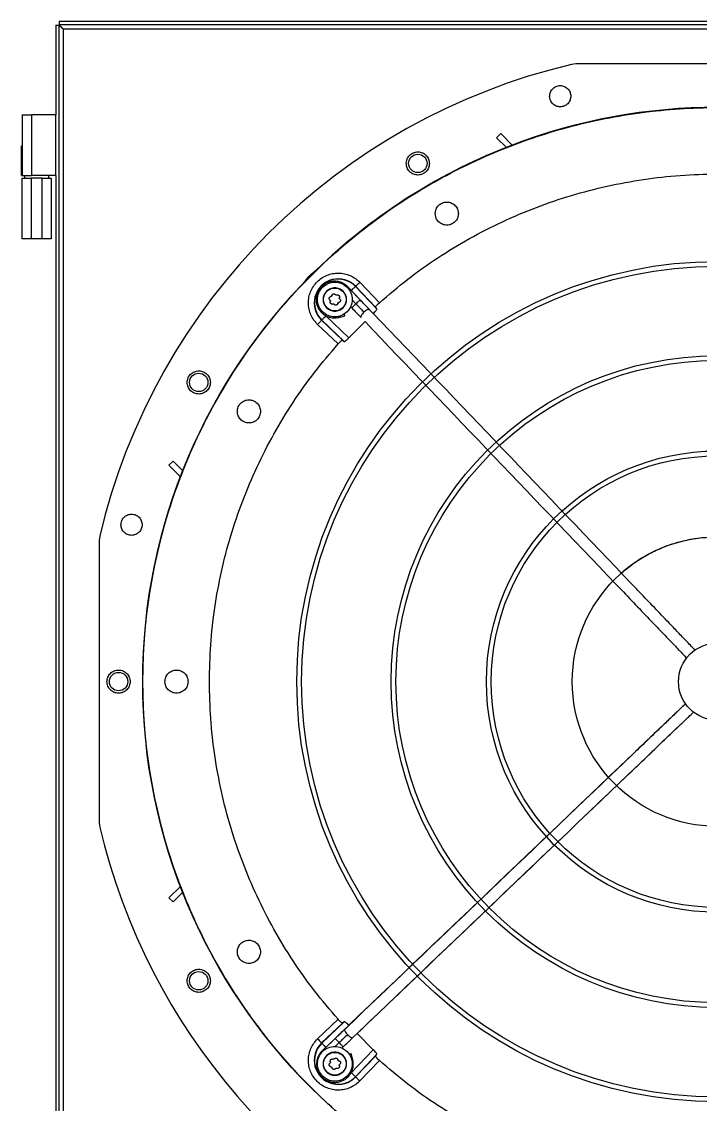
# Model space of a CAD drawing. Header units: inches. Extents: x 908 to 1218, y 494 to 690.
# Drawn here: x 1045.92 to 1059.76, y 553.98 to 576.06 of the extents above; entities that cross this region are included whole.
import ezdxf

# ---------------------------------------------------------------- set-up
doc = ezdxf.new("R2010")
doc.units = ezdxf.units.IN
doc.header["$MEASUREMENT"] = 0

msp = doc.modelspace()

# ---------------------------------------------------------------- linework, layer by layer
at = {"linetype": 'Continuous', "lineweight": 25}
for p, q in [((1046.6152, 575.9931), (1046.6152, 574.1622)), ((1046.6152, 575.9931), (1046.6782, 575.9931)), ((1046.6782, 575.9931), (1046.6782, 548.5912)), ((1046.6853, 576.0632), (1046.6853, 576.0002)), ((1073.6911, 576.0632), (1046.6853, 576.0632)), ((1073.6911, 576.0002), (1046.6853, 576.0002)), ((1046.7612, 575.9172), (1046.7612, 548.6672)), ((1046.7612, 575.9172), (1073.6152, 575.9172)), ((1057.2209, 575.1995), (1057.1305, 575.189)), ((1062.976, 575.1995), (1057.2209, 575.1995)), ((1045.9277, 574.1622), (1045.9277, 573.5276)), ((1045.9277, 574.1622), (1046.1152, 574.1622)), ((1046.1152, 574.1622), (1046.1152, 572.9222)), ((1046.6152, 574.1622), (1046.1152, 574.1622)), ((1046.6152, 572.9222), (1046.6152, 574.1622)), ((1055.6852, 573.7792), (1055.6033, 573.694)), ((1055.921, 573.5433), (1055.6852, 573.7792)), ((1055.6033, 573.694), (1055.8007, 573.4966)), ((1045.9177, 572.9222), (1045.9177, 573.5276)), ((1045.9177, 573.5276), (1045.9277, 573.5276)), ((1045.9277, 573.5276), (1045.9277, 572.9222)), ((1045.9177, 572.9222), (1045.9277, 572.9222)), ((1045.9277, 572.9222), (1046.1152, 572.9222)), ((1045.9742, 572.9222), (1045.9742, 572.8722)), ((1046.6152, 572.9222), (1046.1152, 572.9222)), ((1046.4742, 572.8722), (1046.4742, 572.9222)), ((1046.6152, 572.9222), (1046.6152, 553.1622)), ((1045.9272, 571.6322), (1045.9272, 572.8722)), ((1045.9272, 572.8722), (1046.1147, 572.8722)), ((1046.1147, 572.8722), (1046.1147, 571.6322)), ((1046.3337, 572.8722), (1046.1147, 572.8722)), ((1046.3337, 571.6322), (1046.3337, 572.8722)), ((1046.3337, 572.8722), (1046.5212, 572.8722)), ((1046.5212, 572.8722), (1046.5212, 571.6322)), ((1046.1147, 571.6322), (1045.9272, 571.6322)), ((1046.3337, 571.6322), (1046.1147, 571.6322)), ((1046.5212, 571.6322), (1046.3337, 571.6322)), ((1052.8128, 570.7466), (1053.2112, 570.3298)), ((1052.8194, 570.3891), (1052.5663, 570.6539)), ((1053.0861, 570.1108), (1052.638, 570.5795)), ((1052.7234, 570.6611), (1052.7274, 570.665)), ((1053.1616, 570.2027), (1052.7234, 570.6611)), ((1052.7274, 570.665), (1053.1347, 570.2389)), ((1052.6247, 570.2509), (1052.6486, 570.2259)), ((1052.6578, 570.3872), (1052.734, 570.3075)), ((1052.12, 570.0614), (1052.5886, 569.6134)), ((1052.3853, 570.0304), (1052.5074, 570.0602)), ((1053.1616, 570.2027), (1053.1347, 570.2389)), ((1052.3697, 569.4883), (1051.9529, 569.8867)), ((1052.0345, 569.972), (1052.0384, 569.9761)), ((1052.4606, 569.5648), (1052.0345, 569.972)), ((1052.4967, 569.5379), (1052.0384, 569.9761)), ((1052.5886, 569.6134), (1052.9186, 569.9434)), ((1052.4606, 569.5648), (1052.4967, 569.5379)), ((1048.9203, 567.0143), (1049.0055, 567.0962)), ((1049.1562, 566.7785), (1048.9203, 567.0143)), ((1049.0055, 567.0962), (1049.2028, 566.8988)), ((1047.5, 565.4786), (1047.4999, 562.601)), ((1047.5105, 565.569), (1047.5, 565.4786)), ((1047.4999, 562.601), (1047.5, 559.7234)), ((1047.5, 559.7234), (1047.5105, 559.6331)), ((1049.1562, 558.4236), (1048.9203, 558.1877)), ((1048.9203, 558.1877), (1049.0055, 558.1059)), ((1049.0055, 558.1059), (1049.2028, 558.3032)), ((1051.9529, 555.3154), (1052.3697, 555.7138)), ((1052.4967, 555.6642), (1052.0384, 555.226)), ((1052.4967, 555.6642), (1052.4606, 555.6373)), ((1052.0345, 555.23), (1052.4606, 555.6373)), ((1052.5886, 555.5887), (1052.12, 555.1406)), ((1052.0384, 555.226), (1052.0345, 555.23)), ((1052.3104, 555.322), (1052.0455, 555.0689)), ((1052.392, 555.2366), (1052.3122, 555.1604)), ((1053.0861, 555.0912), (1052.7561, 555.4212)), ((1052.4485, 555.1273), (1052.4736, 555.1512)), ((1052.638, 554.6225), (1053.0861, 555.0912)), ((1052.6691, 554.8878), (1052.6393, 555.01)), ((1053.1616, 554.9993), (1052.7234, 554.5409)), ((1053.1347, 554.9632), (1052.7274, 554.5371)), ((1053.2112, 554.8723), (1052.8128, 554.4555)), ((1053.1347, 554.9632), (1053.1616, 554.9993)), ((1052.7274, 554.5371), (1052.7234, 554.5409))]:
    msp.add_line(p, q, dxfattribs=at)
at = {"linetype": 'Continuous', "lineweight": 25, "flags": 128}
for points in [[(1052.8128, 570.7466), (1052.7963, 570.7308), (1052.7805, 570.7157), (1052.7658, 570.7017), (1052.753, 570.6894), (1052.7423, 570.6792), (1052.7344, 570.6716), (1052.7293, 570.6668), (1052.7274, 570.665)], [(1052.638, 570.5795), (1052.6545, 570.5953), (1052.6704, 570.6104), (1052.685, 570.6244), (1052.6979, 570.6367), (1052.7085, 570.6469), (1052.7165, 570.6545), (1052.7215, 570.6593), (1052.7234, 570.6611)], [(1052.0384, 569.9761), (1052.0402, 569.978), (1052.045, 569.983), (1052.0526, 569.991), (1052.0628, 570.0016), (1052.0751, 570.0145), (1052.0891, 570.0291), (1052.1042, 570.045), (1052.12, 570.0614)], [(1052.0345, 569.972), (1052.0327, 569.9702), (1052.0279, 569.9651), (1052.0203, 569.9571), (1052.0101, 569.9465), (1051.9978, 569.9336), (1051.9838, 569.919), (1051.9687, 569.9032), (1051.9529, 569.8867)], [(1051.9529, 555.3154), (1051.9687, 555.2989), (1051.9838, 555.2831), (1051.9978, 555.2684), (1052.0101, 555.2555), (1052.0203, 555.2449), (1052.0279, 555.2369), (1052.0327, 555.2319), (1052.0345, 555.23)], [(1052.12, 555.1406), (1052.1042, 555.1571), (1052.0891, 555.173), (1052.0751, 555.1876), (1052.0628, 555.2005), (1052.0526, 555.2111), (1052.045, 555.2191), (1052.0402, 555.2241), (1052.0384, 555.226)], [(1052.7234, 554.5409), (1052.7215, 554.5427), (1052.7165, 554.5476), (1052.7085, 554.5552), (1052.6979, 554.5653), (1052.685, 554.5776), (1052.6704, 554.5916), (1052.6545, 554.6068), (1052.638, 554.6225)], [(1052.7274, 554.5371), (1052.7293, 554.5353), (1052.7344, 554.5305), (1052.7423, 554.5229), (1052.753, 554.5127), (1052.7658, 554.5004), (1052.7805, 554.4864), (1052.7963, 554.4712), (1052.8128, 554.4555)]]:
    msp.add_lwpolyline(points, dxfattribs=at)
at = {"linetype": 'Continuous', "lineweight": 25}
for centre, radius in [((1060.0984, 562.601), 11.7126), ((1053.9961, 573.1706), 0.1875), ((1060.0984, 562.601), 8.5704), ((1060.0984, 562.601), 8.472), ((1060.0984, 562.601), 6.6478), ((1060.0984, 562.601), 6.5493), ((1049.5288, 568.7034), 0.1875), ((1060.0984, 562.601), 4.7037), ((1060.0984, 562.601), 4.6053), ((1060.0984, 562.601), 0.7874), ((1047.8937, 562.601), 0.1875), ((1049.5288, 556.4987), 0.1875)]:
    msp.add_circle(centre, radius, dxfattribs=at)
msp.add_circle((1060.0984, 562.601), 2.9528)
for centre, radius, start, end in [((1060.0984, 562.601), 12.9331, 103.26667, 166.73333), ((1060.0984, 562.601), 11.7147, 69.09994, 110.90006), ((1060.0984, 562.601), 11.7147, 111.53134, 134.20264), ((1060.0984, 562.601), 11.7147, 135.79736, 158.46866), ((1052.3732, 570.3263), 0.4901, 43.70945, 226.29055), ((1052.3732, 570.3263), 0.4845, 43.70945, 226.29055), ((1060.0984, 562.601), 11.7147, 159.09994, 200.90006), ((1060.0984, 562.601), 12.9331, 193.26667, 248.51312), ((1060.0984, 562.601), 11.7147, 201.53134, 215.54744), ((1052.3732, 554.8758), 0.4901, 133.70945, 316.29055), ((1052.3732, 554.8758), 0.4845, 133.70945, 316.29055)]:
    msp.add_arc(centre, radius, start, end, dxfattribs=at)
for points, knots in [([(1046.6782, 575.9931), (1046.6789, 575.9925), (1046.6803, 575.9912), (1046.6908, 575.9838), (1046.7079, 575.9693), (1046.7315, 575.9459), (1046.7511, 575.927), (1046.7612, 575.9172)], [0, 0, 0, 0, 0.1567995, 0.3135461, 0.473121, 0.7271244, 1, 1, 1, 1]), ([(1046.7612, 575.9172), (1046.7496, 575.9293), (1046.7306, 575.9493), (1046.7091, 575.9703), (1046.6986, 575.9833), (1046.6926, 575.9919), (1046.6879, 575.9987), (1046.6862, 575.9997), (1046.6853, 576.0002)], [0, 0, 0, 0, 0.3258909, 0.5325934, 0.6334628, 0.7438532, 0.8655836, 1, 1, 1, 1]), ([(1056.6823, 574.542), (1056.6856, 574.5704), (1056.6921, 574.6272), (1056.7424, 574.6994), (1056.8142, 574.7475), (1056.8995, 574.7642), (1056.9848, 574.747), (1057.0563, 574.6984), (1057.1058, 574.6263), (1057.1122, 574.57), (1057.1154, 574.542)], [0, 0, 0, 0, 0.1252412, 0.2504823, 0.3757092, 0.5009322, 0.6261603, 0.7514072, 0.8764868, 1, 1, 1, 1]), ([(1057.1154, 574.542), (1057.1121, 574.5135), (1057.1056, 574.4569), (1057.0556, 574.385), (1056.9843, 574.3369), (1056.8997, 574.3199), (1056.8148, 574.3363), (1056.743, 574.3841), (1056.6923, 574.4562), (1056.6857, 574.5134), (1056.6823, 574.542)], [0, 0, 0, 0, 0.1255135, 0.2499867, 0.3743935, 0.4988922, 0.6232597, 0.7479394, 0.8738314, 1, 1, 1, 1]), ([(1048.3889, 562.601), (1048.3937, 562.8565), (1048.4034, 563.3674), (1048.4814, 564.1305), (1048.6055, 564.8871), (1048.7799, 565.6338), (1049.0024, 566.3676), (1049.2725, 567.0853), (1049.589, 567.7837), (1049.9505, 568.46), (1050.3554, 569.1111), (1050.802, 569.7344), (1051.2885, 570.3272), (1051.8126, 570.8868), (1052.3723, 571.411), (1052.965, 571.8975), (1053.5883, 572.3441), (1054.2395, 572.749), (1054.9158, 573.1105), (1055.6142, 573.4269), (1056.3319, 573.6971), (1057.0656, 573.9196), (1057.8124, 574.0938), (1058.569, 574.2187), (1059.3321, 574.2938), (1060.0984, 574.3189), (1060.8648, 574.2938), (1061.6279, 574.2187), (1062.3845, 574.0938), (1063.1313, 573.9196), (1063.865, 573.6971), (1064.5827, 573.4269), (1065.2811, 573.1105), (1065.9574, 572.749), (1066.6086, 572.3441), (1067.2318, 571.8975), (1067.8246, 571.411), (1068.3842, 570.8868), (1068.9084, 570.3272), (1069.3949, 569.7344), (1069.8415, 569.1111), (1070.2464, 568.46), (1070.6079, 567.7837), (1070.9244, 567.0853), (1071.1945, 566.3676), (1071.417, 565.6338), (1071.5913, 564.8871), (1071.7155, 564.1305), (1071.7935, 563.3674), (1071.8031, 562.8565), (1071.808, 562.601)], [0, 0, 0, 0, 0.0208333, 0.0416667, 0.0625, 0.0833333, 0.1041667, 0.125, 0.1458333, 0.1666667, 0.1875, 0.2083334, 0.2291667, 0.25, 0.2708334, 0.2916666, 0.3125, 0.3333333, 0.3541667, 0.375, 0.3958333, 0.4166666, 0.4375001, 0.4583333, 0.4791667, 0.5, 0.5208333, 0.5416667, 0.5625, 0.5833334, 0.6041667, 0.625, 0.6458334, 0.6666667, 0.6875, 0.7083334, 0.7291667, 0.75, 0.7708333, 0.7916667, 0.8125, 0.8333333, 0.8541667, 0.875, 0.8958333, 0.9166667, 0.9375, 0.9583333, 0.9791667, 1, 1, 1, 1]), ([(1053.7599, 573.1706), (1053.7634, 573.2017), (1053.7706, 573.2637), (1053.8256, 573.3426), (1053.9042, 573.395), (1053.9976, 573.413), (1054.0907, 573.3939), (1054.1684, 573.3406), (1054.222, 573.2621), (1054.2289, 573.201), (1054.2323, 573.1706)], [0, 0, 0, 0, 0.12549, 0.2509626, 0.3764296, 0.5019059, 0.6273907, 0.7528825, 0.8772355, 1, 1, 1, 1]), ([(1054.2323, 573.1706), (1054.2288, 573.1398), (1054.2217, 573.0783), (1054.1676, 572.9999), (1054.0901, 572.9473), (1053.9978, 572.9283), (1053.905, 572.946), (1053.8263, 572.998), (1053.7707, 573.077), (1053.7635, 573.1394), (1053.7599, 573.1706)], [0, 0, 0, 0, 0.1245781, 0.2488759, 0.3733742, 0.4977534, 0.6221004, 0.7475169, 0.8737596, 1, 1, 1, 1]), ([(1053.2112, 570.3298), (1053.4022, 570.493), (1053.7843, 570.8193), (1054.4006, 571.2543), (1055.0445, 571.6464), (1055.7158, 571.9898), (1056.4102, 572.2837), (1057.1241, 572.5263), (1057.8538, 572.7163), (1058.5954, 572.8528), (1059.3449, 572.9349), (1060.0984, 572.9624), (1060.852, 572.9349), (1061.6015, 572.8528), (1062.3431, 572.7163), (1063.0728, 572.5263), (1063.7867, 572.2837), (1064.4811, 571.9898), (1065.1524, 571.6464), (1065.7963, 571.2543), (1066.4126, 570.8193), (1066.7947, 570.493), (1066.9857, 570.3298)], [0, 0, 0, 0, 0.04999991, 0.09999992, 0.14999988, 0.19999993, 0.25, 0.30000004, 0.35000001, 0.40000012, 0.45000007, 0.49999985, 0.54999995, 0.5999999, 0.65000001, 0.69999997, 0.75000002, 0.80000009, 0.85, 0.89999996, 0.94999997, 1, 1, 1, 1]), ([(1054.3504, 572.1478), (1054.354, 572.1787), (1054.3611, 572.2405), (1054.4157, 572.3192), (1054.4938, 572.3717), (1054.5866, 572.3901), (1054.6795, 572.3717), (1054.7576, 572.3192), (1054.8122, 572.2405), (1054.8193, 572.1787), (1054.8229, 572.1478)], [0, 0, 0, 0, 0.1249991, 0.2499977, 0.3749989, 0.4999982, 0.6249976, 0.7499987, 0.8750009, 1, 1, 1, 1]), ([(1054.8229, 572.1478), (1054.8193, 572.1169), (1054.8122, 572.055), (1054.7576, 571.9764), (1054.6795, 571.9238), (1054.5866, 571.9054), (1054.4938, 571.9238), (1054.4157, 571.9764), (1054.3611, 572.055), (1054.354, 572.1169), (1054.3504, 572.1478)], [0, 0, 0, 0, 0.1249998, 0.2500013, 0.3750024, 0.5000018, 0.6250011, 0.7500022, 0.8750002, 1, 1, 1, 1]), ([(1051.7004, 570.7685), (1051.733, 570.8128), (1051.798, 570.9014), (1051.8867, 570.9665), (1051.931, 570.9991)], [0, 0, 0, 0, 0.5000028, 1, 1, 1, 1]), ([(1051.9529, 569.8867), (1051.926, 569.9155), (1051.8712, 569.9742), (1051.8122, 570.0815), (1051.7741, 570.199), (1051.761, 570.3213), (1051.772, 570.4413), (1051.8059, 570.5563), (1051.8622, 570.6637), (1051.9401, 570.7593), (1052.0358, 570.8373), (1052.1432, 570.8936), (1052.2582, 570.9275), (1052.3782, 570.9385), (1052.5005, 570.9254), (1052.618, 570.8873), (1052.7253, 570.8283), (1052.784, 570.7735), (1052.8128, 570.7466)], [0, 0, 0, 0, 0.0609947, 0.1240598, 0.1879932, 0.2514896, 0.3132964, 0.3737125, 0.4362122, 0.4999988, 0.5637862, 0.626287, 0.6867033, 0.7485096, 0.8120063, 0.8759386, 0.9390043, 1, 1, 1, 1]), ([(1052.5678, 570.6523), (1052.5472, 570.6713), (1052.5084, 570.7071), (1052.4415, 570.7413), (1052.3789, 570.7607), (1052.3103, 570.77), (1052.2372, 570.7661), (1052.1599, 570.7446), (1052.0904, 570.7087), (1052.029, 570.6585), (1051.9794, 570.5961), (1051.9439, 570.5246), (1051.9244, 570.4472), (1051.9215, 570.3681), (1051.9349, 570.2922), (1051.9576, 570.2344), (1051.9814, 570.1928), (1052.0039, 570.161), (1052.0345, 570.1263), (1052.0772, 570.0896), (1052.1342, 570.0549), (1052.2063, 570.0283), (1052.2933, 570.0152), (1052.354, 570.0253), (1052.386, 570.0306)], [0, 0, 0, 0, 0.0533831, 0.1009344, 0.1426439, 0.1785059, 0.2332135, 0.2817711, 0.3315184, 0.3821159, 0.4327466, 0.4833787, 0.5340106, 0.5846419, 0.6342275, 0.6807576, 0.7028805, 0.7260425, 0.7554166, 0.7913145, 0.8337298, 0.8826566, 0.938083, 1, 1, 1, 1]), ([(1052.053, 570.6465), (1052.0896, 570.6755), (1052.1627, 570.7335), (1052.304, 570.759), (1052.4426, 570.7319), (1052.5606, 570.653), (1052.6396, 570.5349), (1052.6667, 570.3964), (1052.6412, 570.255), (1052.5831, 570.1819), (1052.5541, 570.1454)], [0, 0, 0, 0, 0.1249999, 0.2500017, 0.3749993, 0.5000028, 0.6250011, 0.7500014, 0.8750017, 1, 1, 1, 1]), ([(1052.5541, 570.1454), (1052.5176, 570.1163), (1052.4444, 570.0583), (1052.3031, 570.0328), (1052.1646, 570.0599), (1052.0465, 570.1388), (1051.9676, 570.2569), (1051.9405, 570.3954), (1051.9659, 570.5368), (1052.024, 570.6099), (1052.053, 570.6465)], [0, 0, 0, 0, 0.1250027, 0.2499997, 0.375001, 0.5000001, 0.6250003, 0.7500001, 0.8749998, 1, 1, 1, 1]), ([(1052.4706, 570.5629), (1052.4462, 570.5823), (1052.3975, 570.621), (1052.3033, 570.638), (1052.2109, 570.6199), (1052.1322, 570.5673), (1052.0796, 570.4886), (1052.0615, 570.3962), (1052.0785, 570.302), (1052.1172, 570.2532), (1052.1365, 570.2289)], [0, 0, 0, 0, 0.1250006, 0.2499996, 0.3749985, 0.4999991, 0.6250002, 0.7499996, 0.8749982, 1, 1, 1, 1]), ([(1052.139, 570.2313), (1052.1199, 570.2553), (1052.0818, 570.3034), (1052.065, 570.3962), (1052.0828, 570.4872), (1052.1347, 570.5648), (1052.2122, 570.6166), (1052.3033, 570.6344), (1052.3961, 570.6177), (1052.4441, 570.5796), (1052.4682, 570.5605)], [0, 0, 0, 0, 0.1250013, 0.2500004, 0.3749996, 0.5000009, 0.6250024, 0.7500004, 0.8749985, 1, 1, 1, 1]), ([(1052.1365, 570.2289), (1052.1609, 570.2095), (1052.2097, 570.1708), (1052.3039, 570.1539), (1052.3962, 570.1719), (1052.475, 570.2245), (1052.5276, 570.3032), (1052.5456, 570.3956), (1052.5287, 570.4898), (1052.49, 570.5386), (1052.4706, 570.5629)], [0, 0, 0, 0, 0.1250015, 0.2500013, 0.3750011, 0.5000027, 0.6250018, 0.7500013, 0.8750016, 1, 1, 1, 1]), ([(1052.4682, 570.5605), (1052.4872, 570.5365), (1052.5254, 570.4885), (1052.5421, 570.3956), (1052.5243, 570.3046), (1052.4725, 570.227), (1052.3949, 570.1752), (1052.3039, 570.1574), (1052.211, 570.1741), (1052.163, 570.2122), (1052.139, 570.2313)], [0, 0, 0, 0, 0.1249984, 0.2499994, 0.3750005, 0.4999989, 0.6250006, 0.7499994, 0.8749982, 1, 1, 1, 1]), ([(1052.2435, 570.4763), (1052.2429, 570.4738), (1052.2417, 570.4688), (1052.237, 570.4625), (1052.2307, 570.4577), (1052.2257, 570.4566), (1052.2231, 570.456)], [0, 0, 0, 0, 0.2560281, 0.4999487, 0.7438871, 1, 1, 1, 1]), ([(1052.2435, 570.4763), (1052.2444, 570.4805), (1052.2462, 570.4883), (1052.253, 570.4983), (1052.262, 570.5059), (1052.2729, 570.5105), (1052.2846, 570.5119), (1052.2961, 570.5099), (1052.3071, 570.5046), (1052.3125, 570.4987), (1052.3154, 570.4956)], [0, 0, 0, 0, 0.1362469, 0.2546153, 0.3795906, 0.5000319, 0.6204035, 0.7454565, 0.863771, 1, 1, 1, 1]), ([(1052.3432, 570.4882), (1052.3407, 570.4874), (1052.3358, 570.4859), (1052.3279, 570.4868), (1052.3207, 570.4899), (1052.3172, 570.4937), (1052.3154, 570.4956)], [0, 0, 0, 0, 0.2559954, 0.4999227, 0.7439205, 1, 1, 1, 1]), ([(1052.3432, 570.4882), (1052.3473, 570.4894), (1052.3549, 570.4918), (1052.367, 570.4908), (1052.3781, 570.487), (1052.3841, 570.4819), (1052.3871, 570.4794)], [0, 0, 0, 0, 0.2724809, 0.5090867, 0.7591268, 1, 1, 1, 1]), ([(1052.3871, 570.4794), (1052.3896, 570.4765), (1052.3947, 570.4704), (1052.3986, 570.4592), (1052.3995, 570.4471), (1052.3971, 570.4394), (1052.3958, 570.4355)], [0, 0, 0, 0, 0.2407916, 0.4908722, 0.7367046, 1, 1, 1, 1]), ([(1052.5678, 570.6523), (1052.5673, 570.6518), (1052.5666, 570.6512), (1052.5586, 570.6435), (1052.5571, 570.6421)], [0, 0, 0, 0, 0.81299953, 1, 1, 1, 1]), ([(1052.2039, 570.3841), (1052.2007, 570.387), (1052.1949, 570.3924), (1052.1896, 570.4034), (1052.1875, 570.4149), (1052.1889, 570.4266), (1052.1936, 570.4375), (1052.2011, 570.4464), (1052.2112, 570.4533), (1052.219, 570.4551), (1052.2231, 570.456)], [0, 0, 0, 0, 0.13623757, 0.25456346, 0.37957184, 0.49997541, 0.62037304, 0.74539729, 0.86373723, 1, 1, 1, 1]), ([(1052.2039, 570.3841), (1052.2058, 570.3823), (1052.2095, 570.3788), (1052.2127, 570.3715), (1052.2136, 570.3637), (1052.2121, 570.3588), (1052.2113, 570.3563)], [0, 0, 0, 0, 0.2560094, 0.5000574, 0.745935, 1, 1, 1, 1]), ([(1052.2201, 570.3124), (1052.2176, 570.3153), (1052.2125, 570.3214), (1052.2086, 570.3325), (1052.2077, 570.3446), (1052.21, 570.3522), (1052.2113, 570.3563)], [0, 0, 0, 0, 0.2407678, 0.4908057, 0.7274845, 1, 1, 1, 1]), ([(1052.264, 570.3037), (1052.2599, 570.3024), (1052.2523, 570.3), (1052.2402, 570.301), (1052.229, 570.3048), (1052.223, 570.3099), (1052.2201, 570.3124)], [0, 0, 0, 0, 0.2724774, 0.5091791, 0.7592108, 1, 1, 1, 1]), ([(1052.264, 570.3037), (1052.2665, 570.3044), (1052.2714, 570.3059), (1052.2792, 570.305), (1052.2865, 570.3019), (1052.2899, 570.2981), (1052.2917, 570.2962)], [0, 0, 0, 0, 0.2558611, 0.4997984, 0.7438138, 1, 1, 1, 1]), ([(1052.3637, 570.3155), (1052.3627, 570.3113), (1052.361, 570.3035), (1052.3541, 570.2935), (1052.3452, 570.286), (1052.3343, 570.2813), (1052.3225, 570.2799), (1052.311, 570.2819), (1052.3, 570.2872), (1052.2946, 570.2931), (1052.2917, 570.2962)], [0, 0, 0, 0, 0.1362633, 0.2546071, 0.3796223, 0.5000185, 0.6204411, 0.7454475, 0.8637643, 1, 1, 1, 1]), ([(1052.3637, 570.3155), (1052.3643, 570.318), (1052.3654, 570.323), (1052.3701, 570.3294), (1052.3764, 570.3341), (1052.3814, 570.3352), (1052.384, 570.3358)], [0, 0, 0, 0, 0.256007, 0.5000525, 0.7440013, 1, 1, 1, 1]), ([(1052.4033, 570.4077), (1052.4063, 570.4049), (1052.4122, 570.3995), (1052.4175, 570.3885), (1052.4196, 570.377), (1052.4182, 570.3652), (1052.4136, 570.3545), (1052.4062, 570.3455), (1052.3962, 570.3386), (1052.3882, 570.3368), (1052.384, 570.3358)], [0, 0, 0, 0, 0.1334912, 0.2559833, 0.3784611, 0.4992475, 0.6215184, 0.7395061, 0.8618418, 1, 1, 1, 1]), ([(1052.4033, 570.4077), (1052.4013, 570.4095), (1052.3976, 570.413), (1052.3945, 570.4203), (1052.3936, 570.4281), (1052.3951, 570.433), (1052.3958, 570.4355)], [0, 0, 0, 0, 0.25608419, 0.50011989, 0.74400881, 1, 1, 1, 1]), ([(1052.734, 570.3075), (1052.7231, 570.2971), (1052.7014, 570.2763), (1052.6731, 570.2494), (1052.6527, 570.2298), (1052.6499, 570.2272), (1052.6486, 570.2259)], [0, 0, 0, 0, 0.242959, 0.4858995, 0.7429503, 1, 1, 1, 1]), ([(1052.8194, 570.3891), (1052.818, 570.3878), (1052.8153, 570.3852), (1052.7948, 570.3656), (1052.7666, 570.3387), (1052.7448, 570.3179), (1052.734, 570.3075)], [0, 0, 0, 0, 0.2570497, 0.5141005, 0.757041, 1, 1, 1, 1]), ([(1052.734, 570.3075), (1052.765, 570.2751), (1052.8203, 570.2172), (1052.8736, 570.1614), (1052.897, 570.1369)], [0, 0, 0, 0, 0.5599007, 1, 1, 1, 1]), ([(1053.0069, 570.1929), (1052.9762, 570.225), (1052.9148, 570.2893), (1052.8512, 570.3558), (1052.8194, 570.3891)], [0, 0, 0, 0, 0.5000064, 1, 1, 1, 1]), ([(1053.1347, 570.2389), (1053.1347, 570.2418), (1053.1347, 570.2477), (1053.1514, 570.2702), (1053.1778, 570.2989), (1053.2002, 570.3196), (1053.2112, 570.3298)], [0, 0, 0, 0, 0.2528, 0.5035963, 0.7557688, 1, 1, 1, 1]), ([(1052.386, 570.0306), (1052.3857, 570.0319), (1052.3851, 570.0342), (1052.3812, 570.0501), (1052.3796, 570.0567)], [0, 0, 0, 0, 0.5884561, 1, 1, 1, 1]), ([(1052.5071, 570.0616), (1052.5072, 570.0612), (1052.5076, 570.0597), (1052.5049, 570.0706), (1052.5009, 570.0871), (1052.4972, 570.1023), (1052.4961, 570.1066)], [0, 0, 0, 0, 0.1242204, 0.4894388, 0.8549694, 1, 1, 1, 1]), ([(1052.6486, 570.2259), (1052.6804, 570.1926), (1052.744, 570.1261), (1052.8054, 570.0618), (1052.8361, 570.0297)], [0, 0, 0, 0, 0.4999993, 1, 1, 1, 1]), ([(1052.897, 570.1369), (1052.8865, 570.1261), (1052.8655, 570.1046), (1052.8427, 570.0719), (1052.8303, 570.0439), (1052.8342, 570.0344), (1052.8361, 570.0297)], [0, 0, 0, 0, 0.2429525, 0.4859068, 0.7429533, 1, 1, 1, 1]), ([(1053.0069, 570.1929), (1053.0022, 570.195), (1052.9929, 570.1993), (1052.9644, 570.1882), (1052.9307, 570.1669), (1052.9083, 570.1469), (1052.897, 570.1369)], [0, 0, 0, 0, 0.2570584, 0.5141067, 0.7570491, 1, 1, 1, 1]), ([(1053.0861, 570.1108), (1053.0969, 570.1213), (1053.1189, 570.1424), (1053.145, 570.1714), (1053.1616, 570.194), (1053.1616, 570.1998), (1053.1616, 570.2027)], [0, 0, 0, 0, 0.2447901, 0.4967499, 0.747377, 1, 1, 1, 1]), ([(1059.6505, 563.2407), (1059.626, 563.2664), (1059.5708, 563.3242), (1059.4849, 563.414), (1059.3929, 563.5103), (1059.3, 563.6075), (1059.206, 563.7059), (1059.0452, 563.8741), (1058.8177, 564.1123), (1058.568, 564.3735), (1058.4158, 564.5328), (1058.3619, 564.5892), (1058.3619, 564.5892), (1058.3619, 564.5892), (1058.3619, 564.5892), (1056.6035, 566.4299), (1054.8451, 568.2706), (1053.0867, 570.1114)], [0, 0, 0, 0, 0.0569934, 0.1284733, 0.1996553, 0.2712092, 0.3445962, 0.4184681, 0.6452378, 0.8743866, 1, 1, 1, 1, 1, 1, 5.101091, 5.101091, 5.101091, 5.101091]), ([(1052.9186, 569.9434), (1054.6749, 568.1055), (1056.4313, 566.2676), (1058.1876, 564.4297), (1058.2981, 564.314), (1058.5136, 564.0885), (1058.8335, 563.7538), (1059.0695, 563.5068), (1059.2266, 563.3424), (1059.3051, 563.2602), (1059.3894, 563.1721), (1059.4474, 563.1113), (1059.48, 563.0772)], [-4.0819958, -4.0819958, -4.0819958, -4.0819958, 0, 0, 0, 0.2569054, 0.5009392, 0.742315, 0.8045877, 0.8653534, 0.9244711, 1, 1, 1, 1]), ([(1052.4967, 569.5379), (1052.4997, 569.5379), (1052.5055, 569.5379), (1052.528, 569.5545), (1052.5571, 569.5805), (1052.5782, 569.6026), (1052.5886, 569.6134)], [0, 0, 0, 0, 0.25262207, 0.50325005, 0.75521591, 1, 1, 1, 1]), ([(1049.7462, 562.601), (1049.7515, 562.8522), (1049.7621, 563.3546), (1049.8473, 564.1041), (1049.983, 564.8457), (1050.1732, 565.5753), (1050.4157, 566.2893), (1050.7097, 566.9836), (1051.0531, 567.655), (1051.4452, 568.2989), (1051.8802, 568.9152), (1052.2065, 569.2972), (1052.3697, 569.4883)], [0, 0, 0, 0, 0.1, 0.2, 0.3, 0.4000001, 0.5, 0.6000001, 0.7000001, 0.8000001, 0.9000001, 1, 1, 1, 1]), ([(1052.3697, 569.4883), (1052.3798, 569.4993), (1052.4005, 569.5217), (1052.4293, 569.548), (1052.4518, 569.5648), (1052.4576, 569.5648), (1052.4606, 569.5648)], [0, 0, 0, 0, 0.2442298, 0.4963999, 0.7472022, 1, 1, 1, 1]), ([(1049.2926, 568.7034), (1049.2962, 568.7345), (1049.3034, 568.7967), (1049.3586, 568.8756), (1049.4375, 568.928), (1049.5311, 568.9458), (1049.624, 568.9264), (1049.7012, 568.8732), (1049.7547, 568.7951), (1049.7616, 568.734), (1049.7651, 568.7034)], [0, 0, 0, 0, 0.1257098, 0.2514188, 0.3771325, 0.5028587, 0.6285781, 0.7530788, 0.876311, 1, 1, 1, 1]), ([(1049.7651, 568.7034), (1049.7615, 568.6726), (1049.7545, 568.6111), (1049.7004, 568.5327), (1049.623, 568.4801), (1049.5308, 568.4611), (1049.4377, 568.4787), (1049.3588, 568.531), (1049.3034, 568.61), (1049.2962, 568.6723), (1049.2926, 568.7034)], [0, 0, 0, 0, 0.124339, 0.2489156, 0.3730879, 0.4971357, 0.6223053, 0.748215, 0.8741145, 1, 1, 1, 1]), ([(1050.3155, 568.1128), (1050.319, 568.1438), (1050.3261, 568.2056), (1050.3808, 568.2842), (1050.4588, 568.3368), (1050.5517, 568.3552), (1050.6446, 568.3368), (1050.7227, 568.2842), (1050.7773, 568.2056), (1050.7844, 568.1438), (1050.7879, 568.1128)], [0, 0, 0, 0, 0.1250012, 0.2499993, 0.3750005, 0.5, 0.6249995, 0.7500007, 0.8749988, 1, 1, 1, 1]), ([(1050.7879, 568.1128), (1050.7844, 568.0819), (1050.7773, 568.0201), (1050.7227, 567.9415), (1050.6446, 567.8889), (1050.5517, 567.8705), (1050.4588, 567.8889), (1050.3808, 567.9415), (1050.3261, 568.0201), (1050.319, 568.0819), (1050.3155, 568.1128)], [0, 0, 0, 0, 0.1250012, 0.2499993, 0.3750005, 0.5, 0.6249995, 0.7500007, 0.8749988, 1, 1, 1, 1]), ([(1047.9409, 565.8006), (1047.9442, 565.8291), (1047.9508, 565.8861), (1048.0014, 565.9584), (1048.0736, 566.0064), (1048.1592, 566.0228), (1048.2442, 566.0052), (1048.315, 565.9567), (1048.3643, 565.8851), (1048.3708, 565.8288), (1048.374, 565.8006)], [0, 0, 0, 0, 0.1256216, 0.2512458, 0.3768842, 0.5025376, 0.6279107, 0.7518741, 0.8754934, 1, 1, 1, 1]), ([(1048.374, 565.8006), (1048.3708, 565.7723), (1048.3643, 565.7158), (1048.3146, 565.644), (1048.2437, 565.5959), (1048.159, 565.5784), (1048.0736, 565.5948), (1048.0014, 565.6428), (1047.9508, 565.7151), (1047.9442, 565.7721), (1047.9409, 565.8006)], [0, 0, 0, 0, 0.124776, 0.249268, 0.3731863, 0.4974523, 0.6229635, 0.7486567, 0.8743359, 1, 1, 1, 1]), ([(1058.1466, 564.8144), (1058.2161, 564.8733), (1058.3643, 564.9991), (1058.6156, 565.1602), (1058.8917, 565.302), (1059.1817, 565.4136), (1059.4816, 565.4938), (1059.7883, 565.5444), (1059.9951, 565.5506), (1060.0984, 565.5538)], [0, 0, 0, 0, 0.1279186, 0.2732661, 0.4186119, 0.5639605, 0.7093065, 0.8546544, 1, 1, 1, 1]), ([(1047.6575, 562.601), (1047.6611, 562.6321), (1047.6683, 562.6943), (1047.7235, 562.7732), (1047.8023, 562.8256), (1047.8956, 562.8434), (1047.9881, 562.8242), (1048.0652, 562.7717), (1048.1193, 562.6935), (1048.1264, 562.6319), (1048.1299, 562.601)], [0, 0, 0, 0, 0.1256859, 0.2513812, 0.3770978, 0.5028098, 0.627506, 0.7510932, 0.8750861, 1, 1, 1, 1]), ([(1048.8386, 562.601), (1048.8422, 562.6319), (1048.8493, 562.6938), (1048.9039, 562.7724), (1048.982, 562.825), (1049.0748, 562.8434), (1049.1677, 562.825), (1049.2458, 562.7724), (1049.3004, 562.6938), (1049.3075, 562.6319), (1049.311, 562.601)], [0, 0, 0, 0, 0.1249996, 0.2499977, 0.3749988, 0.4999982, 0.6249976, 0.7499988, 0.8750004, 1, 1, 1, 1]), ([(1048.1299, 562.601), (1048.1264, 562.5702), (1048.1193, 562.5086), (1048.0653, 562.4305), (1047.9881, 562.3778), (1047.8956, 562.3586), (1047.8023, 562.3764), (1047.7235, 562.4289), (1047.6683, 562.5078), (1047.6611, 562.5699), (1047.6575, 562.601)], [0, 0, 0, 0, 0.1248129, 0.2487723, 0.3724186, 0.4972333, 0.6229421, 0.7486449, 0.8743277, 1, 1, 1, 1]), ([(1071.808, 562.601), (1071.8031, 562.3456), (1071.7935, 561.8346), (1071.7155, 561.0715), (1071.5913, 560.315), (1071.417, 559.5682), (1071.1945, 558.8344), (1070.9244, 558.1168), (1070.6079, 557.4183), (1070.2464, 556.7421), (1069.8415, 556.0909), (1069.3949, 555.4676), (1068.9084, 554.8749), (1068.3842, 554.3152), (1067.8246, 553.7911), (1067.2318, 553.3046), (1066.6086, 552.858), (1065.9574, 552.453), (1065.2811, 552.0916), (1064.5827, 551.7751), (1063.865, 551.505), (1063.1313, 551.2824), (1062.3845, 551.1083), (1061.6279, 550.9834), (1060.8648, 550.9082), (1060.0984, 550.8831), (1059.3321, 550.9082), (1058.569, 550.9834), (1057.8124, 551.1083), (1057.0656, 551.2824), (1056.3319, 551.505), (1055.6142, 551.7751), (1054.9158, 552.0916), (1054.2395, 552.453), (1053.5883, 552.858), (1052.965, 553.3046), (1052.3723, 553.7911), (1051.8126, 554.3152), (1051.2885, 554.8749), (1050.802, 555.4676), (1050.3554, 556.0909), (1049.9505, 556.7421), (1049.589, 557.4183), (1049.2725, 558.1168), (1049.0024, 558.8344), (1048.7799, 559.5682), (1048.6055, 560.315), (1048.4814, 561.0715), (1048.4034, 561.8346), (1048.3937, 562.3456), (1048.3889, 562.601)], [0, 0, 0, 0, 0.0208333, 0.0416667, 0.0625, 0.0833333, 0.1041667, 0.125, 0.1458333, 0.1666667, 0.1875, 0.2083333, 0.2291667, 0.25, 0.2708333, 0.2916666, 0.3125, 0.3333333, 0.3541666, 0.375, 0.3958333, 0.4166666, 0.4375, 0.4583333, 0.4791667, 0.5, 0.5208333, 0.5416667, 0.5624999, 0.5833334, 0.6041667, 0.625, 0.6458333, 0.6666667, 0.6875, 0.7083334, 0.7291666, 0.75, 0.7708333, 0.7916666, 0.8125, 0.8333333, 0.8541667, 0.875, 0.8958333, 0.9166667, 0.9375, 0.9583333, 0.9791667, 1, 1, 1, 1]), ([(1049.311, 562.601), (1049.3075, 562.5701), (1049.3004, 562.5083), (1049.2458, 562.4297), (1049.1677, 562.3771), (1049.0748, 562.3587), (1048.982, 562.3771), (1048.9039, 562.4296), (1048.8493, 562.5083), (1048.8422, 562.5701), (1048.8386, 562.601)], [0, 0, 0, 0, 0.1249996, 0.2500012, 0.3750024, 0.5000018, 0.6250012, 0.7500023, 0.8750004, 1, 1, 1, 1]), ([(1052.3697, 555.7138), (1052.2065, 555.9048), (1051.8802, 556.2869), (1051.4452, 556.9032), (1051.0531, 557.5471), (1050.7097, 558.2184), (1050.4157, 558.9128), (1050.1732, 559.6267), (1049.983, 560.3564), (1049.8473, 561.098), (1049.7621, 561.8475), (1049.7515, 562.3499), (1049.7462, 562.601)], [0, 0, 0, 0, 0.0999999, 0.1999999, 0.2999999, 0.3999999, 0.5, 0.5999999, 0.7, 0.8, 0.9, 1, 1, 1, 1]), ([(1059.4589, 562.1533), (1059.4332, 562.1287), (1059.3754, 562.0734), (1059.2855, 561.9875), (1059.1891, 561.8955), (1059.0919, 561.8026), (1058.9935, 561.7085), (1058.8254, 561.5478), (1058.5872, 561.3202), (1058.3258, 561.0704), (1058.1663, 560.918), (1058.1098, 560.864), (1056.242, 559.0791), (1054.3743, 557.2942), (1052.5065, 555.5093)], [0, 0, 0, 0, 0.0571103, 0.1285494, 0.1996939, 0.2712092, 0.3445558, 0.4183871, 0.6450323, 0.874058, 1, 1, 1, 5.1585115, 5.1585115, 5.1585115, 5.1585115]), ([(1052.6698, 555.3387), (1054.5364, 557.1225), (1056.403, 558.9062), (1058.2696, 560.69), (1058.3853, 560.8006), (1058.6109, 561.0162), (1058.9457, 561.336), (1059.1927, 561.5721), (1059.3571, 561.7292), (1059.4392, 561.8077), (1059.5271, 561.8917), (1059.5875, 561.9494), (1059.6213, 561.9817)], [-4.1481599, -4.1481599, -4.1481599, -4.1481599, 0, 0, 0, 0.2572, 0.5013761, 0.7428914, 0.8052003, 0.8660018, 0.9251526, 1, 1, 1, 1]), ([(1050.3155, 557.0892), (1050.319, 557.1201), (1050.3261, 557.182), (1050.3808, 557.2606), (1050.4588, 557.3131), (1050.5517, 557.3316), (1050.6446, 557.3131), (1050.7227, 557.2606), (1050.7773, 557.182), (1050.7844, 557.1201), (1050.7879, 557.0892)], [0, 0, 0, 0, 0.1250012, 0.2499993, 0.3750005, 0.5, 0.6249995, 0.7500007, 0.8749988, 1, 1, 1, 1]), ([(1050.7879, 557.0892), (1050.7844, 557.0583), (1050.7773, 556.9965), (1050.7227, 556.9178), (1050.6446, 556.8653), (1050.5517, 556.8469), (1050.4588, 556.8653), (1050.3808, 556.9178), (1050.3261, 556.9965), (1050.319, 557.0583), (1050.3155, 557.0892)], [0, 0, 0, 0, 0.1250012, 0.2499993, 0.3750005, 0.5, 0.6249995, 0.7500007, 0.8749988, 1, 1, 1, 1]), ([(1049.2926, 556.4987), (1049.2962, 556.5298), (1049.3034, 556.5921), (1049.3588, 556.6711), (1049.4377, 556.7233), (1049.5307, 556.741), (1049.6229, 556.722), (1049.7003, 556.6694), (1049.7545, 556.591), (1049.7615, 556.5294), (1049.7651, 556.4987)], [0, 0, 0, 0, 0.125878, 0.251774, 0.377674, 0.5027389, 0.6267421, 0.7509506, 0.8756059, 1, 1, 1, 1]), ([(1049.7651, 556.4987), (1049.7616, 556.4681), (1049.7547, 556.407), (1049.7011, 556.3288), (1049.6239, 556.2757), (1049.531, 556.2562), (1049.4374, 556.2741), (1049.3586, 556.3265), (1049.3034, 556.4054), (1049.2962, 556.4676), (1049.2926, 556.4987)], [0, 0, 0, 0, 0.1236686, 0.2469557, 0.3715513, 0.4972604, 0.6229559, 0.7486424, 0.8743185, 1, 1, 1, 1]), ([(1052.4606, 555.6373), (1052.4576, 555.6373), (1052.4518, 555.6373), (1052.4293, 555.654), (1052.4005, 555.6804), (1052.3798, 555.7028), (1052.3697, 555.7138)], [0, 0, 0, 0, 0.2527982, 0.503601, 0.7557663, 1, 1, 1, 1]), ([(1052.5886, 555.5887), (1052.5782, 555.5995), (1052.5571, 555.6215), (1052.528, 555.6475), (1052.5055, 555.6642), (1052.4997, 555.6642), (1052.4967, 555.6642)], [0, 0, 0, 0, 0.2447844, 0.4967505, 0.7473777, 1, 1, 1, 1]), ([(1052.5066, 555.5095), (1052.4745, 555.4788), (1052.4102, 555.4174), (1052.3437, 555.3538), (1052.3104, 555.322)], [0, 0, 0, 0, 0.5, 1, 1, 1, 1]), ([(1052.5066, 555.5095), (1052.5045, 555.5048), (1052.5001, 555.4955), (1052.5113, 555.467), (1052.5325, 555.4333), (1052.5526, 555.4108), (1052.5626, 555.3996)], [0, 0, 0, 0, 0.2570505, 0.5141005, 0.7570469, 1, 1, 1, 1]), ([(1052.8128, 554.4555), (1052.784, 554.4285), (1052.7253, 554.3737), (1052.618, 554.3148), (1052.5005, 554.2767), (1052.3782, 554.2635), (1052.2582, 554.2746), (1052.1432, 554.3085), (1052.0358, 554.3647), (1051.9401, 554.4427), (1051.8622, 554.5384), (1051.8059, 554.6458), (1051.772, 554.7608), (1051.761, 554.8808), (1051.7741, 555.0031), (1051.8122, 555.1206), (1051.8712, 555.2279), (1051.926, 555.2866), (1051.9529, 555.3154)], [0, 0, 0, 0, 0.0609957, 0.1240612, 0.1879936, 0.2514903, 0.3132966, 0.373713, 0.4362136, 0.500001, 0.5637876, 0.6262873, 0.6867033, 0.7485102, 0.8120065, 0.8759402, 0.9390053, 1, 1, 1, 1]), ([(1052.3104, 555.322), (1052.3117, 555.3206), (1052.3143, 555.3179), (1052.3338, 555.2974), (1052.3608, 555.2692), (1052.3816, 555.2474), (1052.392, 555.2366)], [0, 0, 0, 0, 0.2570511, 0.5140969, 0.7570465, 1, 1, 1, 1]), ([(1052.5626, 555.3996), (1052.5313, 555.3697), (1052.4753, 555.3162), (1052.4174, 555.2609), (1052.392, 555.2366)], [0, 0, 0, 0, 0.5598876, 1, 1, 1, 1]), ([(1052.392, 555.2366), (1052.4024, 555.2257), (1052.4231, 555.204), (1052.4501, 555.1757), (1052.4697, 555.1553), (1052.4723, 555.1525), (1052.4736, 555.1512)], [0, 0, 0, 0, 0.2429482, 0.4859096, 0.7429521, 1, 1, 1, 1]), ([(1052.4736, 555.1512), (1052.5069, 555.183), (1052.5734, 555.2466), (1052.6377, 555.308), (1052.6698, 555.3387)], [0, 0, 0, 0, 0.5, 1, 1, 1, 1]), ([(1052.5626, 555.3996), (1052.5734, 555.3891), (1052.5949, 555.3681), (1052.6275, 555.3453), (1052.6556, 555.3329), (1052.6651, 555.3368), (1052.6698, 555.3387)], [0, 0, 0, 0, 0.24295077, 0.48590248, 0.74295602, 1, 1, 1, 1]), ([(1052.0471, 555.0704), (1052.0281, 555.0497), (1051.9921, 555.0106), (1051.9578, 554.9432), (1051.9385, 554.8802), (1051.9294, 554.8112), (1051.9337, 554.7377), (1051.9558, 554.66), (1051.9924, 554.5903), (1052.0436, 554.5291), (1052.1068, 554.4798), (1052.1792, 554.4449), (1052.2572, 554.4262), (1052.3369, 554.4245), (1052.4131, 554.4391), (1052.4708, 554.4629), (1052.5122, 554.4876), (1052.5438, 554.5107), (1052.5781, 554.5422), (1052.6142, 554.5858), (1052.648, 554.6439), (1052.6731, 554.717), (1052.6843, 554.8048), (1052.6727, 554.8656), (1052.6666, 554.8977)], [0, 0, 0, 0, 0.05338241, 0.10093118, 0.14264031, 0.1785036, 0.23320981, 0.28176535, 0.33151156, 0.38210651, 0.43273703, 0.4833659, 0.53399758, 0.58462543, 0.63421221, 0.68074243, 0.70286952, 0.72602802, 0.75539951, 0.79129817, 0.83371572, 0.88264519, 0.9380768, 1, 1, 1, 1]), ([(1052.053, 554.5556), (1052.024, 554.5922), (1051.9659, 554.6653), (1051.9405, 554.8066), (1051.9676, 554.9452), (1052.0465, 555.0632), (1052.1646, 555.1422), (1052.3031, 555.1692), (1052.4444, 555.1438), (1052.5176, 555.0857), (1052.5541, 555.0567)], [0, 0, 0, 0, 0.1250001, 0.2499999, 0.3749997, 0.4999998, 0.6249989, 0.7500002, 0.8749974, 1, 1, 1, 1]), ([(1052.0471, 555.0704), (1052.0476, 555.0699), (1052.0483, 555.0692), (1052.056, 555.0611), (1052.0574, 555.0596)], [0, 0, 0, 0, 0.8129903, 1, 1, 1, 1]), ([(1052.5541, 555.0567), (1052.5831, 555.0201), (1052.6412, 554.947), (1052.6667, 554.8057), (1052.6396, 554.6671), (1052.5606, 554.5491), (1052.4426, 554.4702), (1052.304, 554.4431), (1052.1627, 554.4685), (1052.0896, 554.5266), (1052.053, 554.5556)], [0, 0, 0, 0, 0.1249983, 0.2499986, 0.3749989, 0.4999972, 0.6250007, 0.7499983, 0.8750001, 1, 1, 1, 1]), ([(1052.4706, 554.6391), (1052.49, 554.6635), (1052.5287, 554.7122), (1052.5456, 554.8065), (1052.5276, 554.8988), (1052.475, 554.9775), (1052.3962, 555.0302), (1052.3039, 555.0482), (1052.2097, 555.0312), (1052.1609, 554.9925), (1052.1365, 554.9732)], [0, 0, 0, 0, 0.1249984, 0.2499987, 0.374999, 0.4999974, 0.6249989, 0.7499987, 0.8749985, 1, 1, 1, 1]), ([(1052.139, 554.9708), (1052.163, 554.9898), (1052.211, 555.028), (1052.3039, 555.0447), (1052.3949, 555.0269), (1052.4725, 554.975), (1052.5243, 554.8975), (1052.5421, 554.8065), (1052.5254, 554.7136), (1052.4872, 554.6656), (1052.4682, 554.6416)], [0, 0, 0, 0, 0.1250021, 0.2500007, 0.3749993, 0.5000014, 0.6249998, 0.7500007, 0.8750017, 1, 1, 1, 1]), ([(1052.6378, 555.0097), (1052.6382, 555.0098), (1052.6398, 555.0102), (1052.6289, 555.0075), (1052.6124, 555.0035), (1052.5972, 554.9998), (1052.5929, 554.9987)], [0, 0, 0, 0, 0.1242196, 0.4894403, 0.8549635, 1, 1, 1, 1]), ([(1053.1616, 554.9993), (1053.1616, 555.0022), (1053.1616, 555.0081), (1053.145, 555.0306), (1053.1189, 555.0596), (1053.0969, 555.0808), (1053.0861, 555.0912)], [0, 0, 0, 0, 0.2526231, 0.5032502, 0.755212, 1, 1, 1, 1]), ([(1052.1365, 554.9732), (1052.1172, 554.9488), (1052.0785, 554.9001), (1052.0615, 554.8058), (1052.0796, 554.7135), (1052.1322, 554.6348), (1052.2109, 554.5822), (1052.3033, 554.5641), (1052.3975, 554.5811), (1052.4462, 554.6198), (1052.4706, 554.6391)], [0, 0, 0, 0, 0.1250011, 0.2500005, 0.3749998, 0.5000009, 0.6250015, 0.7500005, 0.8749994, 1, 1, 1, 1]), ([(1052.4682, 554.6416), (1052.4441, 554.6225), (1052.3961, 554.5844), (1052.3033, 554.5676), (1052.2122, 554.5854), (1052.1347, 554.6373), (1052.0828, 554.7148), (1052.065, 554.8058), (1052.0818, 554.8987), (1052.1199, 554.9467), (1052.139, 554.9708)], [0, 0, 0, 0, 0.1250015, 0.2499996, 0.3749976, 0.4999991, 0.6250004, 0.7499996, 0.8749987, 1, 1, 1, 1]), ([(1052.2231, 554.7461), (1052.219, 554.747), (1052.2112, 554.7488), (1052.2011, 554.7556), (1052.1936, 554.7646), (1052.1889, 554.7754), (1052.1875, 554.7872), (1052.1896, 554.7987), (1052.1949, 554.8097), (1052.2007, 554.8151), (1052.2039, 554.818)], [0, 0, 0, 0, 0.1362151, 0.2545996, 0.3795809, 0.5000114, 0.6204051, 0.7454339, 0.8637512, 1, 1, 1, 1]), ([(1052.2113, 554.8458), (1052.2121, 554.8433), (1052.2136, 554.8384), (1052.2127, 554.8306), (1052.2096, 554.8233), (1052.2058, 554.8198), (1052.2039, 554.818)], [0, 0, 0, 0, 0.2539555, 0.496823, 0.7441343, 1, 1, 1, 1]), ([(1052.2113, 554.8458), (1052.21, 554.8498), (1052.2077, 554.8575), (1052.2086, 554.8696), (1052.2124, 554.8807), (1052.2175, 554.8867), (1052.2201, 554.8897)], [0, 0, 0, 0, 0.272448, 0.5091114, 0.7591378, 1, 1, 1, 1]), ([(1052.2201, 554.8897), (1052.223, 554.8922), (1052.229, 554.8973), (1052.2402, 554.9011), (1052.2523, 554.9021), (1052.2599, 554.8997), (1052.264, 554.8984)], [0, 0, 0, 0, 0.2407888, 0.4908268, 0.7275231, 1, 1, 1, 1]), ([(1052.2917, 554.9059), (1052.2899, 554.9039), (1052.2865, 554.9002), (1052.2792, 554.8971), (1052.2714, 554.8961), (1052.2665, 554.8976), (1052.264, 554.8984)], [0, 0, 0, 0, 0.2560603, 0.5002091, 0.7439917, 1, 1, 1, 1]), ([(1052.2917, 554.9059), (1052.2946, 554.909), (1052.3, 554.9149), (1052.311, 554.9201), (1052.3225, 554.9222), (1052.3343, 554.9208), (1052.3452, 554.9161), (1052.3541, 554.9086), (1052.361, 554.8985), (1052.3627, 554.8907), (1052.3637, 554.8866)], [0, 0, 0, 0, 0.13619483, 0.25455583, 0.37956033, 0.49998042, 0.62037244, 0.74538966, 0.86372463, 1, 1, 1, 1]), ([(1052.384, 554.8663), (1052.3814, 554.8668), (1052.3764, 554.868), (1052.3701, 554.8727), (1052.3654, 554.879), (1052.3643, 554.884), (1052.3637, 554.8866)], [0, 0, 0, 0, 0.25599232, 0.49996219, 0.74397617, 1, 1, 1, 1]), ([(1052.384, 554.8663), (1052.3882, 554.8653), (1052.3959, 554.8636), (1052.406, 554.8567), (1052.4135, 554.8478), (1052.4182, 554.8368), (1052.4196, 554.8251), (1052.4175, 554.8135), (1052.4122, 554.8026), (1052.4063, 554.7972), (1052.4033, 554.7943)], [0, 0, 0, 0, 0.1362569, 0.2546379, 0.3796155, 0.5000287, 0.6215398, 0.7440116, 0.8665017, 1, 1, 1, 1]), ([(1052.3958, 554.7666), (1052.3951, 554.7691), (1052.3936, 554.774), (1052.3945, 554.7818), (1052.3976, 554.789), (1052.4013, 554.7925), (1052.4033, 554.7943)], [0, 0, 0, 0, 0.2559338, 0.4998663, 0.7438712, 1, 1, 1, 1]), ([(1052.6689, 554.8886), (1052.6675, 554.8882), (1052.6653, 554.8877), (1052.6493, 554.8838), (1052.6428, 554.8822)], [0, 0, 0, 0, 0.5873208, 1, 1, 1, 1]), ([(1053.2112, 554.8723), (1053.2002, 554.8824), (1053.1778, 554.9031), (1053.1514, 554.9319), (1053.1347, 554.9544), (1053.1347, 554.9602), (1053.1347, 554.9632)], [0, 0, 0, 0, 0.2442277, 0.4964054, 0.7472002, 1, 1, 1, 1]), ([(1066.9857, 554.8723), (1066.7947, 554.7091), (1066.4126, 554.3828), (1065.7963, 553.9478), (1065.1524, 553.5557), (1064.4811, 553.2122), (1063.7867, 552.9183), (1063.0728, 552.6758), (1062.3431, 552.4857), (1061.6015, 552.3493), (1060.852, 552.2671), (1060.0984, 552.2397), (1059.3449, 552.2671), (1058.5954, 552.3493), (1057.8538, 552.4857), (1057.1241, 552.6758), (1056.4102, 552.9183), (1055.7158, 553.2122), (1055.0445, 553.5557), (1054.4006, 553.9478), (1053.7843, 554.3828), (1053.4022, 554.7091), (1053.2112, 554.8723)], [0, 0, 0, 0, 0.05000005, 0.10000004, 0.15000001, 0.19999991, 0.24999998, 0.30000002, 0.35, 0.4000001, 0.45000005, 0.50000015, 0.54999993, 0.59999988, 0.64999998, 0.69999996, 0.75000001, 0.80000007, 0.85000011, 0.90000008, 0.95000007, 1, 1, 1, 1]), ([(1052.2231, 554.7461), (1052.2257, 554.7455), (1052.2307, 554.7443), (1052.237, 554.7396), (1052.2417, 554.7333), (1052.2429, 554.7283), (1052.2435, 554.7257)], [0, 0, 0, 0, 0.2561163, 0.5000528, 0.7439561, 1, 1, 1, 1]), ([(1052.3154, 554.7065), (1052.3125, 554.7033), (1052.3071, 554.6975), (1052.2961, 554.6922), (1052.2846, 554.6901), (1052.2729, 554.6915), (1052.262, 554.6962), (1052.253, 554.7037), (1052.2462, 554.7138), (1052.2444, 554.7216), (1052.2435, 554.7257)], [0, 0, 0, 0, 0.13622543, 0.25454309, 0.37954754, 0.49996757, 0.62035954, 0.7453767, 0.86373837, 1, 1, 1, 1]), ([(1052.3154, 554.7065), (1052.3172, 554.7084), (1052.3207, 554.7121), (1052.3279, 554.7152), (1052.3358, 554.7162), (1052.3407, 554.7147), (1052.3432, 554.7139)], [0, 0, 0, 0, 0.2560665, 0.5000716, 0.7439981, 1, 1, 1, 1]), ([(1052.3871, 554.7226), (1052.3841, 554.7201), (1052.3781, 554.715), (1052.367, 554.7112), (1052.3549, 554.7102), (1052.3473, 554.7126), (1052.3432, 554.7139)], [0, 0, 0, 0, 0.2407824, 0.4908187, 0.7275167, 1, 1, 1, 1]), ([(1052.3958, 554.7666), (1052.3971, 554.7626), (1052.3995, 554.7549), (1052.3985, 554.7427), (1052.3946, 554.7315), (1052.3895, 554.7255), (1052.3871, 554.7226)], [0, 0, 0, 0, 0.2633485, 0.5151583, 0.7637069, 1, 1, 1, 1])]:
    msp.add_open_spline(points, degree=3, knots=knots, dxfattribs=at)
for points in [[(1059.4537, 562.149), (1057.1647, 559.9629), (1054.8756, 557.7769), (1052.5866, 555.5908)], [(1052.7563, 555.421), (1055.0433, 557.6066), (1057.3303, 559.7922), (1059.6173, 561.9778)]]:
    msp.add_open_spline(points, degree=3, dxfattribs=at)

doc.saveas('drawing.dxf')
